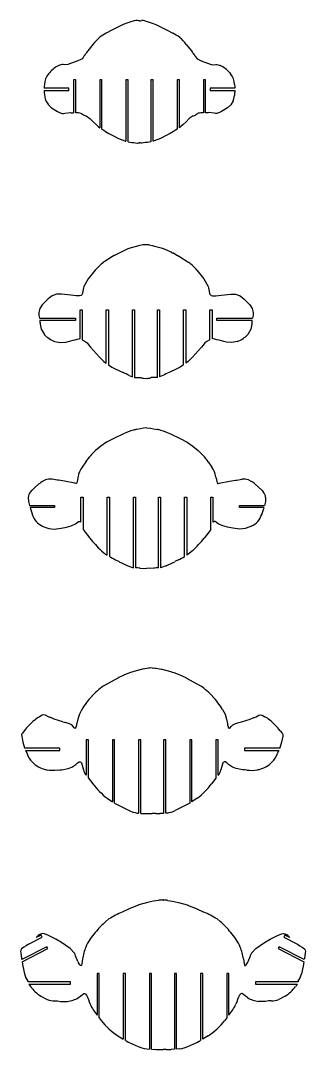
# Model space of a CAD drawing. Extents: x 1980 to 7619, y -7122 to 8570.
# Drawn here: x 2565 to 3087, y -1202 to 686 of the extents above; entities that cross this region are included whole.
import ezdxf

# ---------------------------------------------------------------- set-up
doc = ezdxf.new("R2010")
doc.units = 0

msp = doc.modelspace()

# ---------------------------------------------------------------- linework, layer by layer
at = {"color": 7, "linetype": 'Continuous'}
for p, q in [((2773.2, 685.8), (2766.8, 683.9)), ((2778.9, 686.3), (2778.5, 686.4)), ((2781.3, 686.1), (2778.9, 686.3)), ((2784.4, 686.1), (2786.7, 686.3)), ((2786.7, 686.3), (2787.1, 686.4)), ((2792.4, 685.8), (2798.8, 683.9)), ((2732.3, 669.1), (2721.9, 663.2)), ((2741.9, 674), (2732.3, 669.1)), ((2752.9, 679.2), (2741.9, 674)), ((2812.7, 679.2), (2823.7, 674)), ((2823.7, 674), (2833.4, 669.1)), ((2833.4, 669.1), (2843.7, 663.2)), ((2697.2, 642.7), (2687.8, 630.7)), ((2868.4, 642.7), (2877.8, 630.7)), ((2687.8, 630.7), (2685.8, 627.9)), ((2877.8, 630.7), (2879.8, 627.9)), ((2669.9, 612.5), (2651.5, 605.6)), ((2895.7, 612.5), (2914.2, 605.6)), ((2618.2, 591), (2616.2, 588.5)), ((2947.4, 591), (2949.5, 588.5)), ((2665.9, 577.4), (2661.9, 577.4)), ((2661.9, 577.4), (2661.9, 517.3)), ((2665.9, 517.2), (2665.9, 577.4)), ((2713.9, 577.4), (2709.9, 577.4)), ((2709.9, 577.4), (2709.9, 489.8)), ((2713.9, 487.4), (2713.9, 577.4)), ((2761.9, 577.4), (2757.9, 577.4)), ((2757.9, 577.4), (2757.9, 465.2)), ((2761.9, 463.8), (2761.9, 577.4)), ((2807.7, 577.4), (2803.7, 577.4)), ((2803.7, 577.4), (2803.7, 463.8)), ((2807.7, 465.2), (2807.7, 577.4)), ((2855.7, 577.4), (2851.7, 577.4)), ((2851.7, 577.4), (2851.7, 487.4)), ((2855.7, 489.8), (2855.7, 577.4)), ((2903.7, 577.4), (2899.7, 577.4)), ((2899.7, 577.4), (2899.7, 517.2)), ((2903.7, 517.3), (2903.7, 577.4)), ((2653.4, 562.1), (2608.1, 562.1)), ((2608.2, 558.1), (2653.4, 558.1)), ((2653.4, 558.1), (2653.4, 562.1)), ((2957.5, 562.1), (2912.2, 562.1)), ((2912.2, 562.1), (2912.2, 558.1)), ((2912.2, 558.1), (2957.4, 558.1)), ((2621.8, 526.1), (2632.5, 519.7)), ((2632.5, 519.7), (2636.4, 517.8)), ((2656.3, 517.5), (2657.7, 517.4)), ((2675.5, 516.2), (2676.4, 515.9)), ((2684.7, 511.8), (2691.7, 506.6)), ((2881, 511.8), (2873.9, 506.6)), ((2890.1, 516.2), (2889.3, 515.9)), ((2909.4, 517.5), (2907.9, 517.4)), ((2933.1, 519.7), (2929.3, 517.8)), ((2943.8, 526.1), (2933.1, 519.7)), ((2723.6, 481.1), (2726.5, 479.2)), ((2726.5, 479.2), (2734, 475.4)), ((2734, 475.4), (2744.5, 470.2)), ((2831.6, 475.4), (2821.1, 470.2)), ((2839.1, 479.2), (2831.6, 475.4)), ((2842, 481.1), (2839.1, 479.2)), ((2744.5, 470.2), (2756.1, 465.7)), ((2768.6, 462.7), (2772.3, 462.8)), ((2797.1, 462.7), (2793.3, 462.8)), ((2821.1, 470.2), (2809.5, 465.7)), ((2761.3, 267.4), (2736.8, 255.2)), ((2767.2, 269.3), (2761.3, 267.4)), ((2776.5, 271.9), (2767.2, 269.3)), ((2783.5, 273.7), (2776.5, 271.9)), ((2789.1, 274.7), (2783.5, 273.7)), ((2789.1, 274.7), (2789.1, 274.7)), ((2800.3, 274.7), (2800.4, 274.7)), ((2800.4, 274.7), (2805.9, 273.7)), ((2805.9, 273.7), (2812.9, 271.9)), ((2812.9, 271.9), (2822.3, 269.3)), ((2822.3, 269.3), (2828.1, 267.4)), ((2828.1, 267.4), (2841.5, 261.3)), ((2733.3, 253.2), (2718.1, 243.7)), ((2736.5, 255.1), (2733.3, 253.2)), ((2736.8, 255.2), (2736.5, 255.1)), ((2841.9, 259.3), (2841.5, 261.3)), ((2845.4, 259.3), (2841.9, 259.3)), ((2845.4, 259.3), (2852.6, 255.2)), ((2852.6, 255.2), (2852.9, 255.1)), ((2852.9, 255.1), (2856.1, 253.2)), ((2856.1, 253.2), (2871.3, 243.7)), ((2701.5, 228.2), (2688.8, 212.2)), ((2718.1, 243.7), (2716.4, 242.5)), ((2871.3, 243.7), (2873, 242.5)), ((2887.9, 228.2), (2900.6, 212.2)), ((2688.8, 212.2), (2681, 198.3)), ((2900.6, 212.2), (2908.4, 198.3)), ((2681, 198.3), (2680.3, 196.1)), ((2908.4, 198.3), (2909.2, 196.1)), ((2622.5, 181.2), (2615.6, 175.6)), ((2666.7, 181.1), (2657.2, 182.2)), ((2922.7, 181.1), (2932.2, 182.2)), ((2967, 181.2), (2973.9, 175.6)), ((2673.8, 155.4), (2677.8, 155.4)), ((2673.8, 103), (2673.8, 155.4)), ((2677.8, 155.4), (2677.8, 100.5)), ((2721.8, 155.4), (2725.8, 155.4)), ((2721.8, 57.4), (2721.8, 155.4)), ((2725.8, 155.4), (2725.8, 54.5)), ((2769.8, 155.4), (2773.8, 155.4)), ((2769.8, 32.5), (2769.8, 155.4)), ((2773.8, 155.4), (2773.8, 31.5)), ((2815.6, 155.4), (2819.6, 155.4)), ((2815.6, 31.5), (2815.6, 155.4)), ((2819.6, 155.4), (2819.6, 32.5)), ((2863.6, 155.4), (2867.6, 155.4)), ((2863.6, 54.5), (2863.6, 155.4)), ((2867.6, 155.4), (2867.6, 57.4)), ((2911.6, 155.4), (2915.6, 155.4)), ((2911.6, 100.5), (2911.6, 155.4)), ((2915.6, 155.4), (2915.6, 103)), ((2598.6, 150.8), (2598.6, 150.4)), ((2599.5, 140.1), (2665.3, 140.1)), ((2665.3, 136.1), (2600, 136.1)), ((2665.3, 140.1), (2665.3, 136.1)), ((2924.1, 140.1), (2990, 140.1)), ((2924.1, 136.1), (2924.1, 140.1)), ((2989.4, 136.1), (2924.1, 136.1)), ((2990.9, 150.8), (2990.9, 150.4)), ((2600.8, 129.3), (2602.8, 119.9)), ((2602.8, 119.9), (2608.4, 110.1)), ((2986.6, 119.9), (2981.1, 110.1)), ((2988.6, 129.3), (2986.6, 119.9)), ((2627.1, 97.6), (2627.6, 97.5)), ((2672, 102.6), (2673.8, 103)), ((2677.8, 100.5), (2678.9, 99.8)), ((2911.6, 100.5), (2910.6, 99.8)), ((2917.5, 102.6), (2915.6, 103)), ((2962.3, 97.6), (2961.9, 97.5)), ((2692.9, 87.2), (2709.7, 68.4)), ((2896.5, 87.2), (2879.7, 68.4)), ((2709.7, 68.4), (2711.5, 66.6)), ((2711.5, 66.6), (2713.8, 64.3)), ((2877.9, 66.6), (2875.6, 64.3)), ((2879.7, 68.4), (2877.9, 66.6)), ((2738.2, 47.2), (2752.5, 40.8)), ((2851.2, 47.2), (2837, 40.8)), ((2763.9, 35), (2769.8, 32.5)), ((2769.8, 32.5), (2769.8, 32.5)), ((2783.9, 31.5), (2785.4, 31.1)), ((2805.5, 31.5), (2804, 31.1)), ((2825.5, 35), (2819.6, 32.5)), ((2819.6, 32.5), (2819.6, 32.5)), ((2753.2, -72.1), (2735.5, -80.3)), ((2759.1, -69.3), (2753.2, -72.1)), ((2766.9, -66.5), (2759.1, -69.3)), ((2784.4, -62.6), (2777.6, -63.8)), ((2789.8, -61.5), (2784.4, -62.6)), ((2790.3, -61.4), (2789.8, -61.5)), ((2796.4, -61.1), (2790.3, -61.4)), ((2796.4, -61.1), (2802.5, -61.4)), ((2802.5, -61.4), (2802.9, -61.5)), ((2802.9, -61.5), (2808.3, -62.6)), ((2808.3, -62.6), (2815.2, -63.8)), ((2825.9, -66.5), (2833.6, -69.3)), ((2833.6, -69.3), (2839.5, -72.1)), ((2839.5, -72.1), (2857.2, -80.3)), ((2735.5, -80.3), (2722.5, -87.4)), ((2857.2, -80.3), (2870.2, -87.4)), ((2684.1, -123.4), (2677.7, -132.9)), ((2908.7, -123.4), (2915.1, -132.9)), ((2610.3, -156.6), (2605.9, -158.7)), ((2631.9, -156.8), (2622.5, -155.4)), ((2634.1, -157.2), (2631.9, -156.8)), ((2645.5, -159.1), (2634.1, -157.2)), ((2664.3, -162.8), (2645.5, -159.1)), ((2928.4, -162.8), (2947.3, -159.1)), ((2947.3, -159.1), (2958.7, -157.2)), ((2958.7, -157.2), (2960.9, -156.8)), ((2960.9, -156.8), (2970.3, -155.4)), ((2982.5, -156.6), (2986.8, -158.7)), ((2585, -176.3), (2583.2, -178.6)), ((2585.9, -175.4), (2585, -176.3)), ((2675.5, -188.1), (2679.5, -188.1)), ((2675.5, -234.2), (2675.5, -188.1)), ((2679.5, -188.1), (2679.5, -247.8)), ((2723.5, -188.1), (2727.5, -188.1)), ((2723.5, -294.6), (2723.5, -188.1)), ((2727.5, -188.1), (2727.5, -297.1)), ((2771.5, -188.1), (2775.5, -188.1)), ((2771.5, -317.7), (2771.5, -188.1)), ((2775.5, -188.1), (2775.5, -318.1)), ((2817.3, -188.1), (2821.3, -188.1)), ((2817.3, -318.1), (2817.3, -188.1)), ((2821.3, -188.1), (2821.3, -317.7)), ((2865.3, -188.1), (2869.3, -188.1)), ((2865.3, -297.1), (2865.3, -188.1)), ((2869.3, -188.1), (2869.3, -294.6)), ((2913.3, -247.8), (2913.3, -188.1)), ((2913.3, -188.1), (2917.3, -188.1)), ((2917.3, -188.1), (2917.3, -234.2)), ((3006.9, -175.4), (3007.7, -176.3)), ((3007.7, -176.3), (3009.5, -178.6)), ((2580.9, -203.4), (2627.2, -203.4)), ((2627.2, -207.4), (2582.2, -207.4)), ((2627.2, -203.4), (2627.2, -207.4)), ((2965.6, -203.4), (3011.9, -203.4)), ((2965.6, -207.4), (2965.6, -203.4)), ((3010.6, -207.4), (2965.6, -207.4)), ((2583.6, -211.7), (2585.9, -218.9)), ((2585.9, -218.9), (2586.2, -219.8)), ((3006.8, -218.9), (3006.6, -219.8)), ((3009.2, -211.7), (3006.8, -218.9)), ((2605.2, -241.5), (2607.6, -242.7)), ((2626.4, -246.7), (2639.3, -245.4)), ((2639.3, -245.4), (2648.9, -243.3)), ((2953.4, -245.4), (2943.9, -243.3)), ((2966.3, -246.7), (2953.4, -245.4)), ((2987.5, -241.5), (2985.1, -242.7)), ((2738.8, -303.2), (2745.5, -306.6)), ((2761.4, -314.4), (2771.5, -317.7)), ((2784, -318.5), (2790.9, -319.1)), ((2790.9, -319.1), (2796.4, -318.7)), ((2801.8, -319.1), (2796.4, -318.7)), ((2808.8, -318.5), (2801.8, -319.1)), ((2831.3, -314.4), (2821.3, -317.7)), ((2853.9, -303.2), (2847.3, -306.6)), ((2776.9, -506.9), (2764.2, -510.7)), ((2788.2, -504), (2776.9, -506.9)), ((2789.3, -503.8), (2788.2, -504)), ((2798.9, -502.3), (2789.3, -503.8)), ((2800.9, -501.8), (2798.9, -502.3)), ((2811, -501.8), (2813, -502.3)), ((2813, -502.3), (2822.6, -503.8)), ((2822.6, -503.8), (2823.7, -504)), ((2823.7, -504), (2835, -506.9)), ((2835, -506.9), (2847.6, -510.7)), ((2744.1, -519.5), (2716.3, -535.1)), ((2744.5, -519.4), (2744.1, -519.5)), ((2867.4, -519.4), (2867.8, -519.5)), ((2867.8, -519.5), (2895.5, -535.1)), ((2695.6, -553.4), (2695.2, -553.8)), ((2916.3, -553.4), (2916.6, -553.8)), ((2626.6, -595.5), (2621.2, -593.4)), ((2642.2, -600.5), (2626.6, -595.5)), ((2669.7, -595.8), (2668, -603.8)), ((2942.2, -595.8), (2943.9, -603.8)), ((2969.7, -600.5), (2985.3, -595.5)), ((2985.3, -595.5), (2990.7, -593.4)), ((2568.9, -637.8), (2571.9, -648.4)), ((2689, -633.8), (2685, -633.8)), ((2685, -633.8), (2685, -698.7)), ((2689, -703.9), (2689, -633.8)), ((2737, -633.8), (2733, -633.8)), ((2733, -633.8), (2733, -747.2)), ((2737, -749.6), (2737, -633.8)), ((2785, -633.8), (2781, -633.8)), ((2781, -633.8), (2781, -768.1)), ((2785, -768.5), (2785, -633.8)), ((2830.8, -633.8), (2826.8, -633.8)), ((2826.8, -633.8), (2826.8, -768.5)), ((2830.8, -768.1), (2830.8, -633.8)), ((2878.8, -633.8), (2874.8, -633.8)), ((2874.8, -633.8), (2874.8, -749.6)), ((2878.8, -747.2), (2878.8, -633.8)), ((2926.8, -633.8), (2922.8, -633.8)), ((2922.8, -633.8), (2922.8, -703.9)), ((2926.8, -698.7), (2926.8, -633.8)), ((3043, -637.8), (3040, -648.4)), ((2571.9, -648.4), (2572.1, -649.1)), ((2636.7, -649.1), (2572.1, -649.1)), ((2573.8, -653.1), (2576.7, -658.7)), ((2573.8, -653.1), (2636.7, -653.1)), ((2636.7, -653.1), (2636.7, -649.1)), ((3039.7, -649.1), (2975.1, -649.1)), ((2975.1, -649.1), (2975.1, -653.1)), ((2975.1, -653.1), (3038.1, -653.1)), ((3038.1, -653.1), (3035.2, -658.7)), ((3040, -648.4), (3039.7, -649.1)), ((2612, -688.3), (2612.9, -688.5)), ((2640.7, -688.4), (2652.2, -686.4)), ((2652.2, -686.4), (2658.8, -683.9)), ((2959.6, -686.4), (2953.1, -683.9)), ((2971.1, -688.4), (2959.6, -686.4)), ((2999.9, -688.3), (2999, -688.5)), ((2689, -703.9), (2697.2, -714.5)), ((2922.8, -703.9), (2914.7, -714.5)), ((2723.3, -740.9), (2733, -747.2)), ((2737, -749.6), (2763.7, -763.2)), ((2874.8, -749.6), (2848.2, -763.2)), ((2888.5, -740.9), (2878.8, -747.2)), ((2778.6, -767.9), (2781, -768.1)), ((2785, -768.5), (2792, -768.8)), ((2799.3, -769), (2805.9, -768.9)), ((2812.6, -769), (2805.9, -768.9)), ((2826.8, -768.5), (2819.9, -768.8)), ((2833.3, -767.9), (2830.8, -768.1)), ((2765.2, -943.3), (2751.2, -949.7)), ((2781, -936.8), (2765.2, -943.3)), ((2781.1, -936.7), (2781, -936.8)), ((2781.2, -936.7), (2781.1, -936.7)), ((2797.1, -932.3), (2781.2, -936.7)), ((2854.4, -932.3), (2870.3, -936.7)), ((2870.3, -936.7), (2870.4, -936.7)), ((2870.4, -936.7), (2870.5, -936.8)), ((2870.5, -936.8), (2886.3, -943.3)), ((2886.3, -943.3), (2900.3, -949.7)), ((2726.6, -962.4), (2721.1, -966.8)), ((2924.9, -962.4), (2930.4, -966.8)), ((2579.1, -1008.3), (2604.1, -995.5)), ((2602.3, -991.9), (2593.4, -996.5)), ((2604.1, -995.5), (2602.3, -991.9)), ((2639.7, -1005.5), (2629.4, -999.2)), ((3011.9, -1005.5), (3022.1, -999.2)), ((3049.2, -991.9), (3047.4, -995.5)), ((3047.4, -995.5), (3072.4, -1008.3)), ((3058.1, -996.5), (3049.2, -991.9)), ((2613.2, -1013.3), (2567, -1037)), ((2567.6, -1041.2), (2615, -1016.8)), ((2579.1, -1008.3), (2574.9, -1011.4)), ((2615, -1016.8), (2613.2, -1013.3)), ((2655.5, -1016.3), (2639.7, -1005.5)), ((2663.7, -1025.3), (2655.5, -1016.3)), ((2987.8, -1025.3), (2996.1, -1016.3)), ((2996.1, -1016.3), (3011.9, -1005.5)), ((3038.3, -1013.3), (3036.5, -1016.8)), ((3036.5, -1016.8), (3083.9, -1041.2)), ((3084.5, -1037), (3038.3, -1013.3)), ((3072.4, -1008.3), (3076.6, -1011.4)), ((2564.9, -1021.8), (2565.1, -1024.3)), ((2665.5, -1030.2), (2664.6, -1027.4)), ((2669.6, -1040.6), (2665.5, -1030.2)), ((2981.9, -1040.6), (2986, -1030.2)), ((2986, -1030.2), (2986.9, -1027.4)), ((3086.6, -1021.8), (3086.4, -1024.3)), ((2567.6, -1041.2), (2568.2, -1044.9)), ((2568.2, -1044.9), (2568.4, -1046)), ((2568.4, -1046), (2569, -1049.2)), ((2569, -1049.2), (2572.2, -1063.3)), ((2672, -1044.6), (2670.9, -1042.9)), ((2979.5, -1044.6), (2980.6, -1042.9)), ((3082.5, -1049.2), (3079.3, -1063.3)), ((3083.1, -1046), (3082.5, -1049.2)), ((3083.3, -1044.9), (3083.1, -1046)), ((3083.9, -1041.2), (3083.3, -1044.9)), ((2708.9, -1062.5), (2704.9, -1062.5)), ((2704.9, -1062.5), (2704.9, -1138.8)), ((2708.9, -1144), (2708.9, -1062.5)), ((2756.9, -1062.5), (2752.9, -1062.5)), ((2752.9, -1062.5), (2752.9, -1183)), ((2756.9, -1185.3), (2756.9, -1062.5)), ((2804.9, -1062.5), (2800.9, -1062.5)), ((2800.9, -1062.5), (2800.9, -1201.1)), ((2804.9, -1201.4), (2804.9, -1062.5)), ((2850.6, -1062.5), (2846.6, -1062.5)), ((2846.6, -1062.5), (2846.6, -1201.4)), ((2850.6, -1201.1), (2850.6, -1062.5)), ((2898.6, -1062.5), (2894.6, -1062.5)), ((2894.6, -1062.5), (2894.6, -1185.3)), ((2898.6, -1183), (2898.6, -1062.5)), ((2946.6, -1062.5), (2942.6, -1062.5)), ((2942.6, -1062.5), (2942.6, -1144)), ((2946.6, -1138.8), (2946.6, -1062.5)), ((2577.9, -1076.8), (2578.4, -1077.8)), ((2656.6, -1077.8), (2578.4, -1077.8)), ((2580.2, -1081.8), (2582.8, -1086.3)), ((2580.2, -1081.8), (2656.6, -1081.8)), ((2656.6, -1081.8), (2656.6, -1077.8)), ((3073.1, -1077.8), (2995, -1077.8)), ((2995, -1077.8), (2995, -1081.8)), ((2995, -1081.8), (3071.3, -1081.8)), ((3071.3, -1081.8), (3068.8, -1086.3)), ((3073.6, -1076.8), (3073.1, -1077.8)), ((2601.9, -1104.2), (2613.7, -1110)), ((2648.6, -1113.9), (2650.5, -1113.6)), ((3002.9, -1113.9), (3001, -1113.6)), ((3049.6, -1104.2), (3037.8, -1110)), ((2708.9, -1144), (2712.5, -1148.5)), ((2942.6, -1144), (2939, -1148.5)), ((2743.3, -1177), (2748.9, -1180.7)), ((2748.9, -1180.7), (2752.9, -1183)), ((2902.6, -1180.7), (2898.6, -1183)), ((2908.2, -1177), (2902.6, -1180.7)), ((2796, -1200.5), (2796.4, -1200.6)), ((2796.4, -1200.6), (2800.9, -1201.1)), ((2804.9, -1201.4), (2810.9, -1201.7)), ((2819.9, -1201.8), (2825.8, -1201.8)), ((2831.7, -1201.8), (2825.8, -1201.8)), ((2846.6, -1201.4), (2840.7, -1201.7)), ((2855.1, -1200.6), (2850.6, -1201.1)), ((2855.5, -1200.5), (2855.1, -1200.6))]:
    msp.add_line(p, q, dxfattribs=at)
at = {"color": 7, "linetype": 'Continuous', "flags": 128}
for points in [[(2766.8, 683.9), (2759.8, 681.7), (2752.9, 679.2)], [(2798.8, 683.9), (2805.8, 681.7), (2812.7, 679.2)], [(2685.8, 627.9), (2685, 626.7), (2684.2, 625.6), (2682.8, 623.6), (2682.6, 623.3), (2682.5, 623.3), (2682.5, 623.3), (2682.5, 623.3), (2682.5, 623.3), (2682.5, 623.3), (2682.5, 623.3), (2682.5, 623.3), (2682.5, 623.3), (2682.5, 623.3), (2682.5, 623.2), (2682.5, 623.2), (2682.5, 623.2), (2682.5, 623.2), (2682.4, 623.1), (2682.3, 622.9), (2682, 622.6), (2681.6, 621.9), (2680.9, 620.9), (2679.3, 618.6), (2677.4, 616.5), (2675, 614.9), (2669.9, 612.5)], [(2879.8, 627.9), (2880.6, 626.7), (2881.4, 625.6), (2882.9, 623.6), (2883.1, 623.3), (2883.1, 623.3), (2883.1, 623.3), (2883.1, 623.3), (2883.1, 623.3), (2883.1, 623.3), (2883.1, 623.3), (2883.1, 623.3), (2883.1, 623.3), (2883.1, 623.3), (2883.1, 623.2), (2883.1, 623.2), (2883.1, 623.2), (2883.2, 623.2), (2883.2, 623.1), (2883.3, 622.9), (2883.6, 622.6), (2884, 621.9), (2884.7, 620.9), (2886.3, 618.6), (2888.2, 616.5), (2890.6, 614.9), (2895.7, 612.5)], [(2651.5, 605.6), (2647.3, 605.2), (2643.1, 605.7), (2641, 605.8), (2638.9, 605.5), (2635, 603.9)], [(2914.2, 605.6), (2918.3, 605.2), (2922.5, 605.7), (2924.6, 605.8), (2926.7, 605.5), (2930.6, 603.9)], [(2608.7, 569.1), (2608.3, 565.6), (2608.1, 562.1)], [(2957, 569.1), (2957.3, 565.6), (2957.5, 562.1)], [(2608.2, 558.1), (2608.2, 556), (2608.2, 554.2)], [(2957.4, 558.1), (2957.4, 556), (2957.4, 554.2)], [(2611.4, 539.1), (2615.7, 531.8), (2621.8, 526.1)], [(2954.3, 539.1), (2949.9, 531.8), (2943.8, 526.1)], [(2636.4, 517.8), (2641.2, 516.1), (2643.7, 516), (2646.2, 516.6), (2656.3, 517.5)], [(2657.7, 517.4), (2659.8, 517.3), (2661.9, 517.3)], [(2907.9, 517.4), (2905.9, 517.3), (2903.7, 517.3)], [(2929.3, 517.8), (2924.5, 516.1), (2921.9, 516), (2919.5, 516.6), (2909.4, 517.5)], [(2691.7, 506.6), (2697.8, 500.7), (2703.8, 494.8)], [(2703.8, 494.8), (2706.9, 492.2), (2709.9, 489.8)], [(2861.8, 494.8), (2858.7, 492.2), (2855.7, 489.8)], [(2873.9, 506.6), (2867.9, 500.7), (2861.8, 494.8)], [(2713.9, 487.4), (2717.2, 485.3), (2720.4, 483.1), (2723.6, 481.1)], [(2851.7, 487.4), (2848.4, 485.3), (2845.2, 483.1), (2842, 481.1)], [(2756.1, 465.7), (2757.1, 465.4), (2757.9, 465.2)], [(2761.9, 463.8), (2765.2, 463), (2768.6, 462.7)], [(2772.3, 462.8), (2775.5, 461.9), (2778.8, 461.3)], [(2778.8, 461.3), (2779.9, 461.7), (2781, 462), (2781.9, 461.8), (2782.8, 461.9)], [(2786.9, 461.3), (2785.7, 461.7), (2784.6, 462), (2783.7, 461.8), (2782.8, 461.9)], [(2793.3, 462.8), (2790.1, 461.9), (2786.9, 461.3)], [(2803.7, 463.8), (2800.4, 463), (2797.1, 462.7)], [(2809.5, 465.7), (2808.5, 465.4), (2807.7, 465.2)], [(2680.3, 196.1), (2679.2, 190.1), (2678.5, 185.5), (2677.9, 184.2), (2676.9, 183), (2675.7, 182.1), (2672.8, 181.2), (2666.7, 181.1)], [(2909.2, 196.1), (2910.2, 190.1), (2910.9, 185.5), (2911.6, 184.2), (2912.5, 183), (2913.8, 182.1), (2916.7, 181.2), (2922.7, 181.1)], [(2615.6, 175.6), (2604.6, 164.7), (2600.3, 158.3), (2598.6, 150.8)], [(2657.2, 182.2), (2639.6, 184.4), (2630.7, 184.2), (2622.5, 181.2)], [(2932.2, 182.2), (2949.8, 184.4), (2958.7, 184.2), (2967, 181.2)], [(2973.9, 175.6), (2984.9, 164.7), (2989.2, 158.3), (2990.9, 150.8)], [(2598.6, 150.4), (2598.6, 145.3), (2599.5, 140.1)], [(2990.9, 150.4), (2990.8, 145.3), (2990, 140.1)], [(2627.6, 97.5), (2637.5, 95.4), (2647.5, 96.4)], [(2647.5, 96.4), (2652.1, 97.4), (2656.7, 98.5), (2661, 99.7), (2665.1, 100.8), (2668.6, 101.8), (2672, 102.6)], [(2678.9, 99.8), (2683.1, 97.5), (2687, 94.8), (2689.8, 90.9), (2692.9, 87.2)], [(2910.6, 99.8), (2906.3, 97.5), (2902.4, 94.8), (2899.6, 90.9), (2896.5, 87.2)], [(2941.9, 96.4), (2937.3, 97.4), (2932.7, 98.5), (2928.5, 99.7), (2924.3, 100.8), (2920.9, 101.8), (2917.5, 102.6)], [(2961.9, 97.5), (2952, 95.4), (2941.9, 96.4)], [(2713.8, 64.3), (2717.6, 60.8), (2721.8, 57.4)], [(2875.6, 64.3), (2871.8, 60.8), (2867.6, 57.4)], [(2725.8, 54.5), (2732, 50.6), (2738.2, 47.2)], [(2863.6, 54.5), (2857.5, 50.6), (2851.2, 47.2)], [(2773.8, 31.5), (2778.9, 31.3), (2783.9, 31.5)], [(2815.6, 31.5), (2810.5, 31.3), (2805.5, 31.5)], [(2771.8, -65.1), (2769.3, -65.7), (2766.9, -66.5)], [(2821, -65.1), (2823.4, -65.7), (2825.9, -66.5)], [(2722.5, -87.4), (2712.1, -94.5), (2702.4, -102.5)], [(2870.2, -87.4), (2880.6, -94.5), (2890.3, -102.5)], [(2597.9, -164.4), (2591.7, -169.7), (2585.9, -175.4)], [(2669.6, -153.3), (2668.6, -159.7), (2668, -162), (2667.5, -162.6), (2667.1, -162.9), (2666.7, -163), (2665.9, -163.1), (2664.3, -162.8)], [(2923.1, -153.3), (2924.1, -159.7), (2924.8, -162), (2925.3, -162.6), (2925.6, -162.9), (2926, -163), (2926.8, -163.1), (2928.4, -162.8)], [(2994.8, -164.4), (3001, -169.7), (3006.9, -175.4)], [(2579, -188.7), (2579.2, -196.2), (2580.9, -203.4)], [(3013.7, -188.7), (3013.6, -196.2), (3011.9, -203.4)], [(2582.2, -207.4), (2582.8, -209.4), (2583.6, -211.7)], [(3010.6, -207.4), (3009.9, -209.4), (3009.2, -211.7)], [(2607.6, -242.7), (2616.8, -245.8), (2626.4, -246.7)], [(2648.9, -243.3), (2657.5, -240.8), (2665.6, -236.9), (2671.2, -233.2), (2672.3, -232.9), (2673.4, -232.9), (2674.5, -233.3), (2675.3, -234), (2675.5, -234.2)], [(2943.9, -243.3), (2935.2, -240.8), (2927.1, -236.9), (2921.6, -233.2), (2920.5, -232.9), (2919.4, -232.9), (2918.3, -233.3), (2917.4, -234), (2917.3, -234.2)], [(2985.1, -242.7), (2976, -245.8), (2966.3, -246.7)], [(2679.5, -247.8), (2683.3, -252.4), (2691.8, -263.2)], [(2913.3, -247.8), (2909.5, -252.4), (2901, -263.2)], [(2712.9, -286.5), (2718.2, -290.9), (2723.5, -294.6)], [(2879.9, -286.5), (2874.6, -290.9), (2869.3, -294.6)], [(2805.9, -501.8), (2803.5, -501.5), (2800.9, -501.8)], [(2805.9, -501.8), (2808.4, -501.5), (2811, -501.8)], [(2764.2, -510.7), (2754.2, -514.8), (2744.6, -519.3), (2744.5, -519.4), (2744.5, -519.4), (2744.5, -519.4), (2744.5, -519.4), (2744.5, -519.4)], [(2847.6, -510.7), (2857.6, -514.8), (2867.3, -519.3), (2867.4, -519.4), (2867.4, -519.4), (2867.4, -519.4), (2867.4, -519.4), (2867.4, -519.4)], [(2677, -578), (2672.5, -586.6), (2669.7, -595.8)], [(2934.9, -578), (2939.4, -586.6), (2942.2, -595.8)], [(2621.2, -593.4), (2621.2, -593.4), (2621.2, -593.4), (2621.1, -593.4), (2620.8, -593.3), (2619.9, -592.9), (2619, -592.6), (2618.5, -592.3), (2615.7, -591.1), (2610.4, -588.4), (2607.5, -587.7), (2604.6, -588.2), (2599.5, -591.1)], [(2661.1, -609), (2658.5, -605.8), (2654.7, -604.4), (2647.4, -602), (2647.1, -602), (2647, -602), (2646.9, -602.1)], [(2950.8, -609), (2953.4, -605.8), (2957.2, -604.4), (2964.5, -602), (2964.8, -602), (2964.9, -602), (2965, -602.1)], [(2990.7, -593.4), (2990.7, -593.4), (2990.7, -593.4), (2990.8, -593.4), (2991, -593.3), (2992, -592.9), (2992.9, -592.6), (2993.4, -592.3), (2996.2, -591.1), (3001.4, -588.4), (3004.3, -587.7), (3007.2, -588.2), (3012.4, -591.1)], [(2571.7, -617.1), (2568.1, -621.4), (2567.3, -622.6), (2566.8, -623.9), (2566.9, -626.7), (2568.9, -637.8)], [(2666.3, -611.5), (2665.6, -612.1), (2665.2, -612.4), (2664.8, -612.5), (2664.4, -612.4), (2664, -612.3), (2663.3, -611.7), (2661.1, -609)], [(2945.6, -611.5), (2946.2, -612.1), (2946.6, -612.4), (2947, -612.5), (2947.5, -612.4), (2947.9, -612.3), (2948.6, -611.7), (2950.8, -609)], [(3040.2, -617.1), (3043.8, -621.4), (3044.6, -622.6), (3045, -623.9), (3045, -626.7), (3043, -637.8)], [(2658.8, -683.9), (2666.1, -679), (2669.2, -675.9), (2672, -673.9), (2672.9, -673.7), (2674, -673.8), (2675, -674.3), (2675.8, -675), (2676.4, -675.9), (2677.9, -680.1), (2678.9, -684.4), (2680, -688.7)], [(2953.1, -683.9), (2945.8, -679), (2942.7, -675.9), (2939.9, -673.9), (2938.9, -673.7), (2937.8, -673.8), (2936.9, -674.3), (2936.1, -675), (2935.5, -675.9), (2934, -680.1), (2933, -684.4), (2931.9, -688.7)], [(2632.5, -689), (2636.6, -688.7), (2640.7, -688.4)], [(2979.4, -689), (2975.3, -688.7), (2971.1, -688.4)], [(2808.5, -929.8), (2802.8, -931.1), (2797.1, -932.3)], [(2817.2, -928.3), (2812.8, -929), (2808.5, -929.8)], [(2825.8, -927.8), (2825, -927.6), (2824.2, -927.5)], [(2825.8, -927.8), (2826.5, -927.6), (2827.3, -927.5)], [(2834.3, -928.3), (2838.7, -929), (2843, -929.8)], [(2843, -929.8), (2848.7, -931.1), (2854.4, -932.3)], [(2629.4, -999.2), (2615.8, -992.5), (2608.8, -989.7), (2605, -989.3), (2601.3, -990)], [(3022.1, -999.2), (3035.7, -992.5), (3042.7, -989.7), (3046.5, -989.3), (3050.2, -990)], [(2566.4, -1017.3), (2565.2, -1019.4), (2564.9, -1021.8)], [(2574.9, -1011.4), (2570.7, -1014.4), (2566.4, -1017.3)], [(3076.6, -1011.4), (3080.8, -1014.4), (3085.1, -1017.3)], [(3085.1, -1017.3), (3086.3, -1019.4), (3086.6, -1021.8)], [(2565.1, -1024.3), (2566.6, -1034.6), (2567, -1037)], [(2678.4, -1035.7), (2677.1, -1044.6), (2676.7, -1046.9), (2676.4, -1047.5), (2676.3, -1047.7), (2676.1, -1047.8), (2675.8, -1047.9), (2675.6, -1048), (2675, -1047.9), (2674.5, -1047.6), (2674.1, -1047.3), (2673.3, -1046.4), (2672, -1044.6)], [(2973.1, -1035.7), (2974.4, -1044.6), (2974.8, -1046.9), (2975.1, -1047.5), (2975.2, -1047.7), (2975.4, -1047.8), (2975.7, -1047.9), (2976, -1048), (2976.5, -1047.9), (2977, -1047.6), (2977.5, -1047.3), (2978.2, -1046.4), (2979.5, -1044.6)], [(3086.4, -1024.3), (3084.9, -1034.6), (3084.5, -1037)], [(2627.3, -1112.5), (2632.6, -1112.8), (2637.9, -1113.6), (2643.3, -1114.1), (2648.6, -1113.9)], [(2671.2, -1106.7), (2674.8, -1104), (2678, -1100.9), (2679.9, -1099.6), (2680.9, -1099.2), (2682.1, -1099.2), (2683.1, -1099.6), (2684.1, -1100.2), (2685.5, -1102), (2687.5, -1106), (2689.1, -1110.2), (2690.6, -1114.5), (2692.2, -1118.7)], [(2980.3, -1106.7), (2976.8, -1104), (2973.5, -1100.9), (2971.6, -1099.6), (2970.6, -1099.2), (2969.4, -1099.2), (2968.4, -1099.6), (2967.5, -1100.2), (2966, -1102), (2964, -1106), (2962.4, -1110.2), (2960.9, -1114.5), (2959.3, -1118.7)], [(3024.2, -1112.5), (3018.9, -1112.8), (3013.6, -1113.6), (3008.3, -1114.1), (3002.9, -1113.9)]]:
    msp.add_lwpolyline(points, dxfattribs=at)
at = {"color": 7, "linetype": 'Continuous'}
for centre, radius, start, end in [((2777.3, 672.4), 14, 85.0194, 106.7984), ((2781.7, 688), 1.99, 256.6967, 303.6504), ((2783.9, 688), 1.99, 236.3465, 283.3048), ((2788.3, 672.4), 14, 73.2013, 94.9807), ((2771.3, 567.7), 107.5, 117.3628, 125.2033), ((2794.2, 567.5), 107.8, 54.8051, 62.6294), ((2772.5, 583.7), 95.6, 131.2918, 141.8703), ((2793.1, 583.7), 95.7, 38.1311, 48.7067), ((2639.5, 568.4), 30.9, 139.1809, 178.6374), ((2654.2, 561.5), 46.6, 114.3785, 140.6761), ((2911.4, 561.4), 46.6, 39.3271, 65.6179), ((2926.1, 568.4), 30.9, 1.3627, 40.8197), ((2658.9, 556.9), 50.8, 183.0548, 200.4883), ((2906.7, 556.9), 50.8, 339.514, 356.9445), ((2665.3, 460.7), 56.4, 79.5, 89.3253), ((2687.5, 527.8), 16.2, 226.765, 260.0182), ((2878.1, 527.8), 16.2, 279.9732, 313.2437), ((2900.4, 460.7), 56.5, 90.6741, 100.495), ((2792.9, 252), 23, 85.3792, 99.321), ((2796.6, 252), 23, 80.6789, 94.6208), ((2775.8, 165.6), 97.1, 127.6621, 139.8666), ((2813.6, 165.6), 97.2, 40.1347, 52.3347), ((2737.5, 149.2), 138.1, 185.4307, 188.295), ((2851.8, 149.2), 138.3, 351.7082, 354.5681), ((2647.7, 148.8), 55.2, 224.5008, 248.079), ((2941.7, 148.8), 55.2, 291.9255, 315.497), ((2526.1, -416.1), 509.9, 62.1984, 63.6405), ((3067.2, -423.6), 518.4, 116.3713, 117.7898), ((2791.8, 46.4), 16.6, 247.361, 280.2021), ((2797.7, 46.4), 16.6, 259.7979, 292.639), ((2793.2, -145.7), 83.4, 100.8334, 104.8966), ((2799.5, -145.5), 83.2, 75.0986, 79.1715), ((2794.2, -201.6), 135.1, 132.8195, 144.6191), ((2798.5, -201.6), 135.1, 35.3815, 47.1812), ((2762.7, -169.6), 94.5, 168.6611, 170.0588), ((2711.9, -158), 42.4, 143.7703, 170.5431), ((2880.9, -158), 42.4, 9.4583, 36.2294), ((2830.2, -169.5), 94.4, 9.9378, 11.3379), ((2624.6, -193.1), 39.1, 118.4685, 132.9378), ((2618, -172.4), 17.5, 75.1789, 116.1215), ((2974.8, -172.4), 17.5, 63.8741, 104.8211), ((2968, -193.3), 39.4, 47.1251, 61.4693), ((2594.4, -189.2), 15.4, 136.6204, 178.3799), ((2998.3, -189.2), 15.4, 1.6216, 43.3781), ((2619.4, -209.8), 34.7, 196.7815, 245.8947), ((2973.3, -209.8), 34.7, 294.1049, 343.2185), ((2845.4, -145.3), 193.6, 217.5079, 226.8162), ((2747.3, -145.3), 193.7, 313.187, 322.4893), ((2806.8, -163.6), 155.2, 239.2836, 244.031), ((2786, -163.6), 155.3, 295.9696, 300.7163), ((2903.1, -3.5), 341.7, 242.5313, 245.5053), ((2757.8, -778.8), 461.1, 86.753, 87.8069), ((2834.9, -778.3), 460.6, 92.1926, 93.2475), ((2689.6, -3.4), 341.8, 294.4951, 297.4686), ((2804.7, -655.9), 149.7, 126.171, 136.7939), ((2807.2, -656), 149.7, 43.2072, 53.8283), ((2790.1, -644.3), 131.1, 136.3365, 149.6327), ((2821.8, -644.3), 131, 30.3657, 43.665), ((2652.8, -675.7), 100.1, 128.4128, 144.14), ((2637.3, -655), 74.2, 120.6152, 128.9268), ((2871.5, 60.9), 700, 250.8752, 251.2788), ((2645.7, -602.8), 22.3, 337.0713, 357.468), ((2966.2, -602.8), 22.3, 182.5278, 202.9346), ((2742.2, 55.3), 694.1, 288.7191, 289.126), ((2974.6, -655), 74.2, 51.0726, 59.3847), ((2959, -675.7), 100.1, 35.8601, 51.5874), ((2607.1, -650.1), 31.6, 195.7342, 228.9652), ((3004.8, -650.1), 31.6, 311.0374, 344.2639), ((2619.8, -644.3), 44.8, 221.5403, 259.9254), ((2992, -644.3), 44.8, 280.075, 318.4591), ((2624.2, -629.4), 60.1, 259.1284, 277.9024), ((2704.2, -682.7), 24.9, 193.7831, 219.8511), ((2907.7, -682.8), 24.9, 320.1474, 346.2217), ((2987.6, -629.4), 60.2, 262.0993, 280.8671), ((2816.3, -622.6), 150.4, 217.6527, 231.8427), ((2793.8, -620.8), 153, 308.2751, 322.2287), ((2784.7, -722), 46.3, 243.0085, 262.3581), ((2801.2, -550.6), 218.5, 267.5967, 269.5063), ((2810.7, -550.6), 218.5, 270.4937, 272.4033), ((2827.1, -722), 46.3, 277.6464, 296.9869), ((2827.5, -985.6), 58.2, 93.2689, 100.2383), ((2824, -985.7), 58.3, 79.7656, 86.7275), ((2831.3, -1134.9), 201.8, 113.3948, 121.246), ((2820.2, -1134.8), 201.7, 58.7514, 66.606), ((2843.1, -1103.7), 183.4, 131.7033, 140.5529), ((2808.5, -1103.6), 183.3, 39.4428, 48.2997), ((2614.1, -1013.8), 27, 118.226, 139.983), ((2779, -1056.2), 103.8, 138.3354, 156.0016), ((2872.5, -1056.2), 103.8, 23.9978, 41.6665), ((3037.4, -1013.8), 27, 40.0168, 61.7751), ((2781.9, -1051.9), 104.8, 158.791, 171.0979), ((2869.6, -1051.9), 104.8, 8.9013, 21.2098), ((2649.7, -1032.4), 15.7, 18.4182, 26.8561), ((3001.8, -1032.3), 15.7, 153.1472, 161.593), ((2765.6, -985.3), 110.8, 209.9319, 211.3118), ((2887.1, -986), 109.4, 328.6793, 330.0769), ((2611.7, -1054.7), 40.4, 192.3218, 213.1561), ((3039.8, -1054.7), 40.4, 326.8433, 347.6803), ((2659.6, -1023.4), 99.3, 219.2945, 234.4469), ((2991.9, -1023.4), 99.3, 305.5534, 320.7052), ((2627.5, -1073), 39.5, 249.6362, 269.7986), ((2645.1, -1063), 50.9, 276.1589, 300.8292), ((3006.4, -1063), 50.9, 239.1708, 263.8411), ((3024.1, -1073), 39.5, 270.2014, 290.3638), ((2787.3, -1072.8), 105.6, 205.7871, 218.6892), ((2864.2, -1072.8), 105.6, 321.3102, 334.2141), ((2811.7, -1072.1), 125.2, 217.6083, 236.8869), ((2839.7, -1072), 125.4, 303.1222, 322.3833), ((2846.4, -1026.1), 182.7, 240.6555, 248.3759), ((2805.1, -1026.1), 182.7, 291.6235, 299.3438), ((2799, -1156.1), 44.5, 243.3465, 266.0346), ((2817.9, -971.5), 230.2, 268.2406, 270.4825), ((2833.6, -971), 230.8, 269.5201, 271.7568), ((2852.5, -1156.1), 44.5, 273.9659, 296.6545)]:
    msp.add_arc(centre, radius, start, end, dxfattribs=at)

doc.saveas('drawing.dxf')
